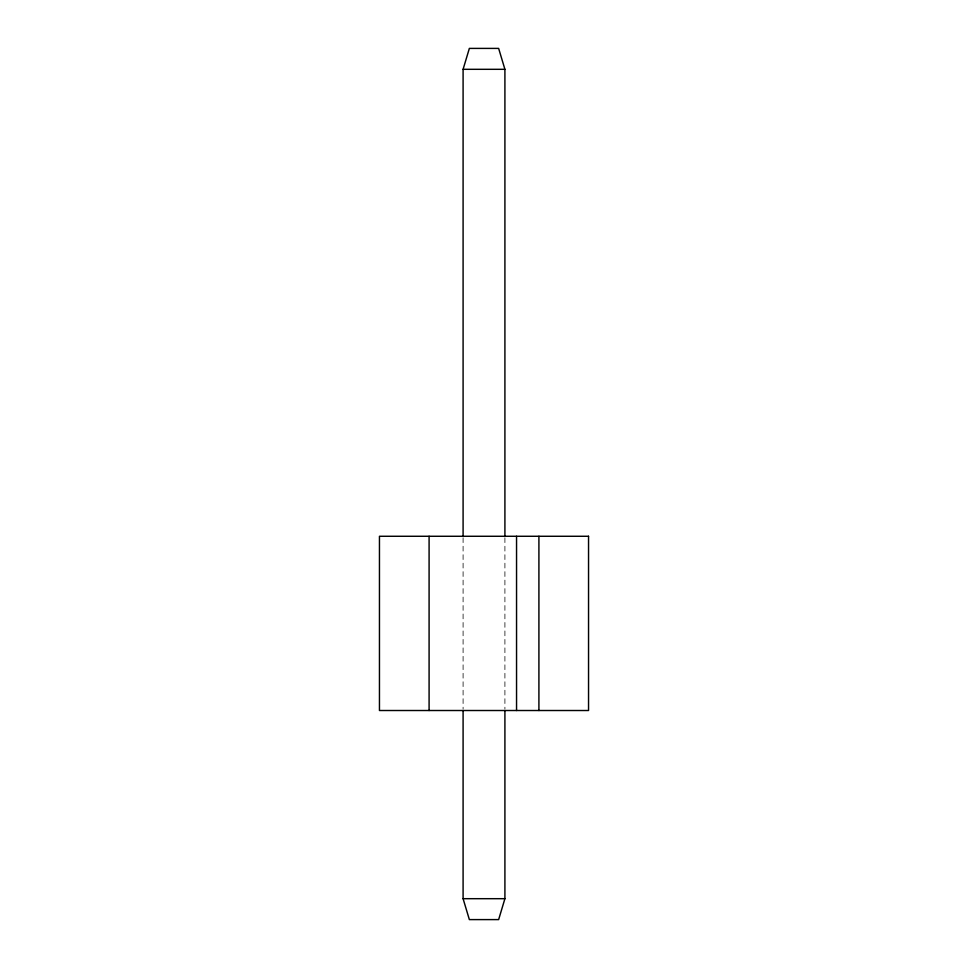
<?xml version="1.0" encoding="UTF-8"?>
<svg xmlns="http://www.w3.org/2000/svg" width="968" height="968" viewBox="0 0 968 968"><rect width="100%" height="100%" fill="white"/><g stroke="black" fill="none" stroke-linecap="round" stroke-linejoin="round"><path stroke-width="0.73" stroke-dasharray="4.84 3.63" d="M504.909 537.772L504.909 709.012M463.091 537.772L463.091 709.012"/><path stroke-width="1.45" d="M463.091 536.272L463.091 69.309L469.359 48.4L498.641 48.4L504.909 69.309L504.909 536.272M504.909 710.512L504.909 898.691L498.641 919.6L469.359 919.6L463.091 898.691L463.091 710.512M463.091 69.309L504.909 69.309M463.091 898.691L504.909 898.691M538.91 536.272L538.91 710.512M516.549 536.272L516.549 710.512M429.09 536.272L429.09 710.512M588.544 536.272L379.456 536.272L379.456 710.512L588.544 710.512L588.544 536.272"/></g></svg>
